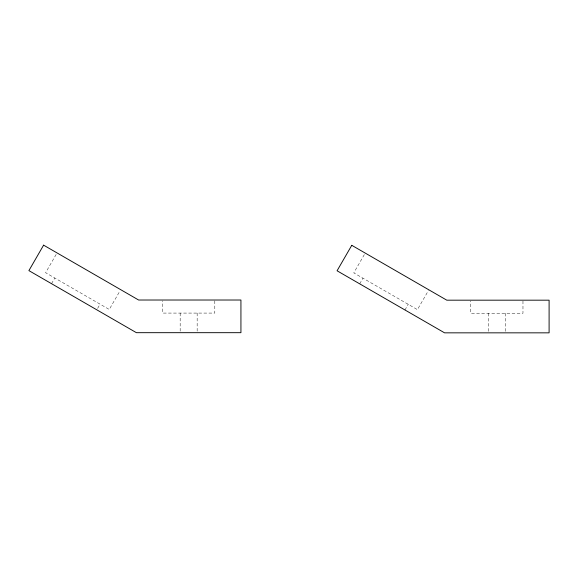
<?xml version="1.0" encoding="UTF-8"?>
<svg xmlns="http://www.w3.org/2000/svg" width="578" height="578" viewBox="0 0 578 578"><rect width="100%" height="100%" fill="white"/><g stroke="black" fill="none" stroke-linecap="round" stroke-linejoin="round"><path stroke-width="0.43" stroke-dasharray="2.89 2.17" d="M56.16 254.436L45.604 272.715L109.256 309.468L119.805 291.189M51.529 283.682L54.794 278.025M97.61 308.399L100.059 304.158M364.328 254.602L353.772 272.881L417.424 309.627L428.421 290.589M359.704 283.849L362.97 278.191M404.968 309.981L408.234 304.317M522.967 301.051L522.967 313.247L470.702 313.247L470.702 301.051M505.331 313.247L505.331 331.953M488.345 313.247L488.345 331.953M214.799 300.885L214.799 313.081L162.534 313.081L162.534 300.885M197.156 313.081L197.156 331.786M180.17 313.081L180.17 331.786"/><path stroke-width="0.87" d="M43.603 245.159L28.9 270.62L136.401 332.682L240.932 332.682L240.932 300.018L138.619 300.018L43.603 245.159M351.771 245.318L337.068 270.779L444.569 332.841L549.1 332.841L549.1 300.177L446.787 300.177L351.771 245.318"/></g></svg>
